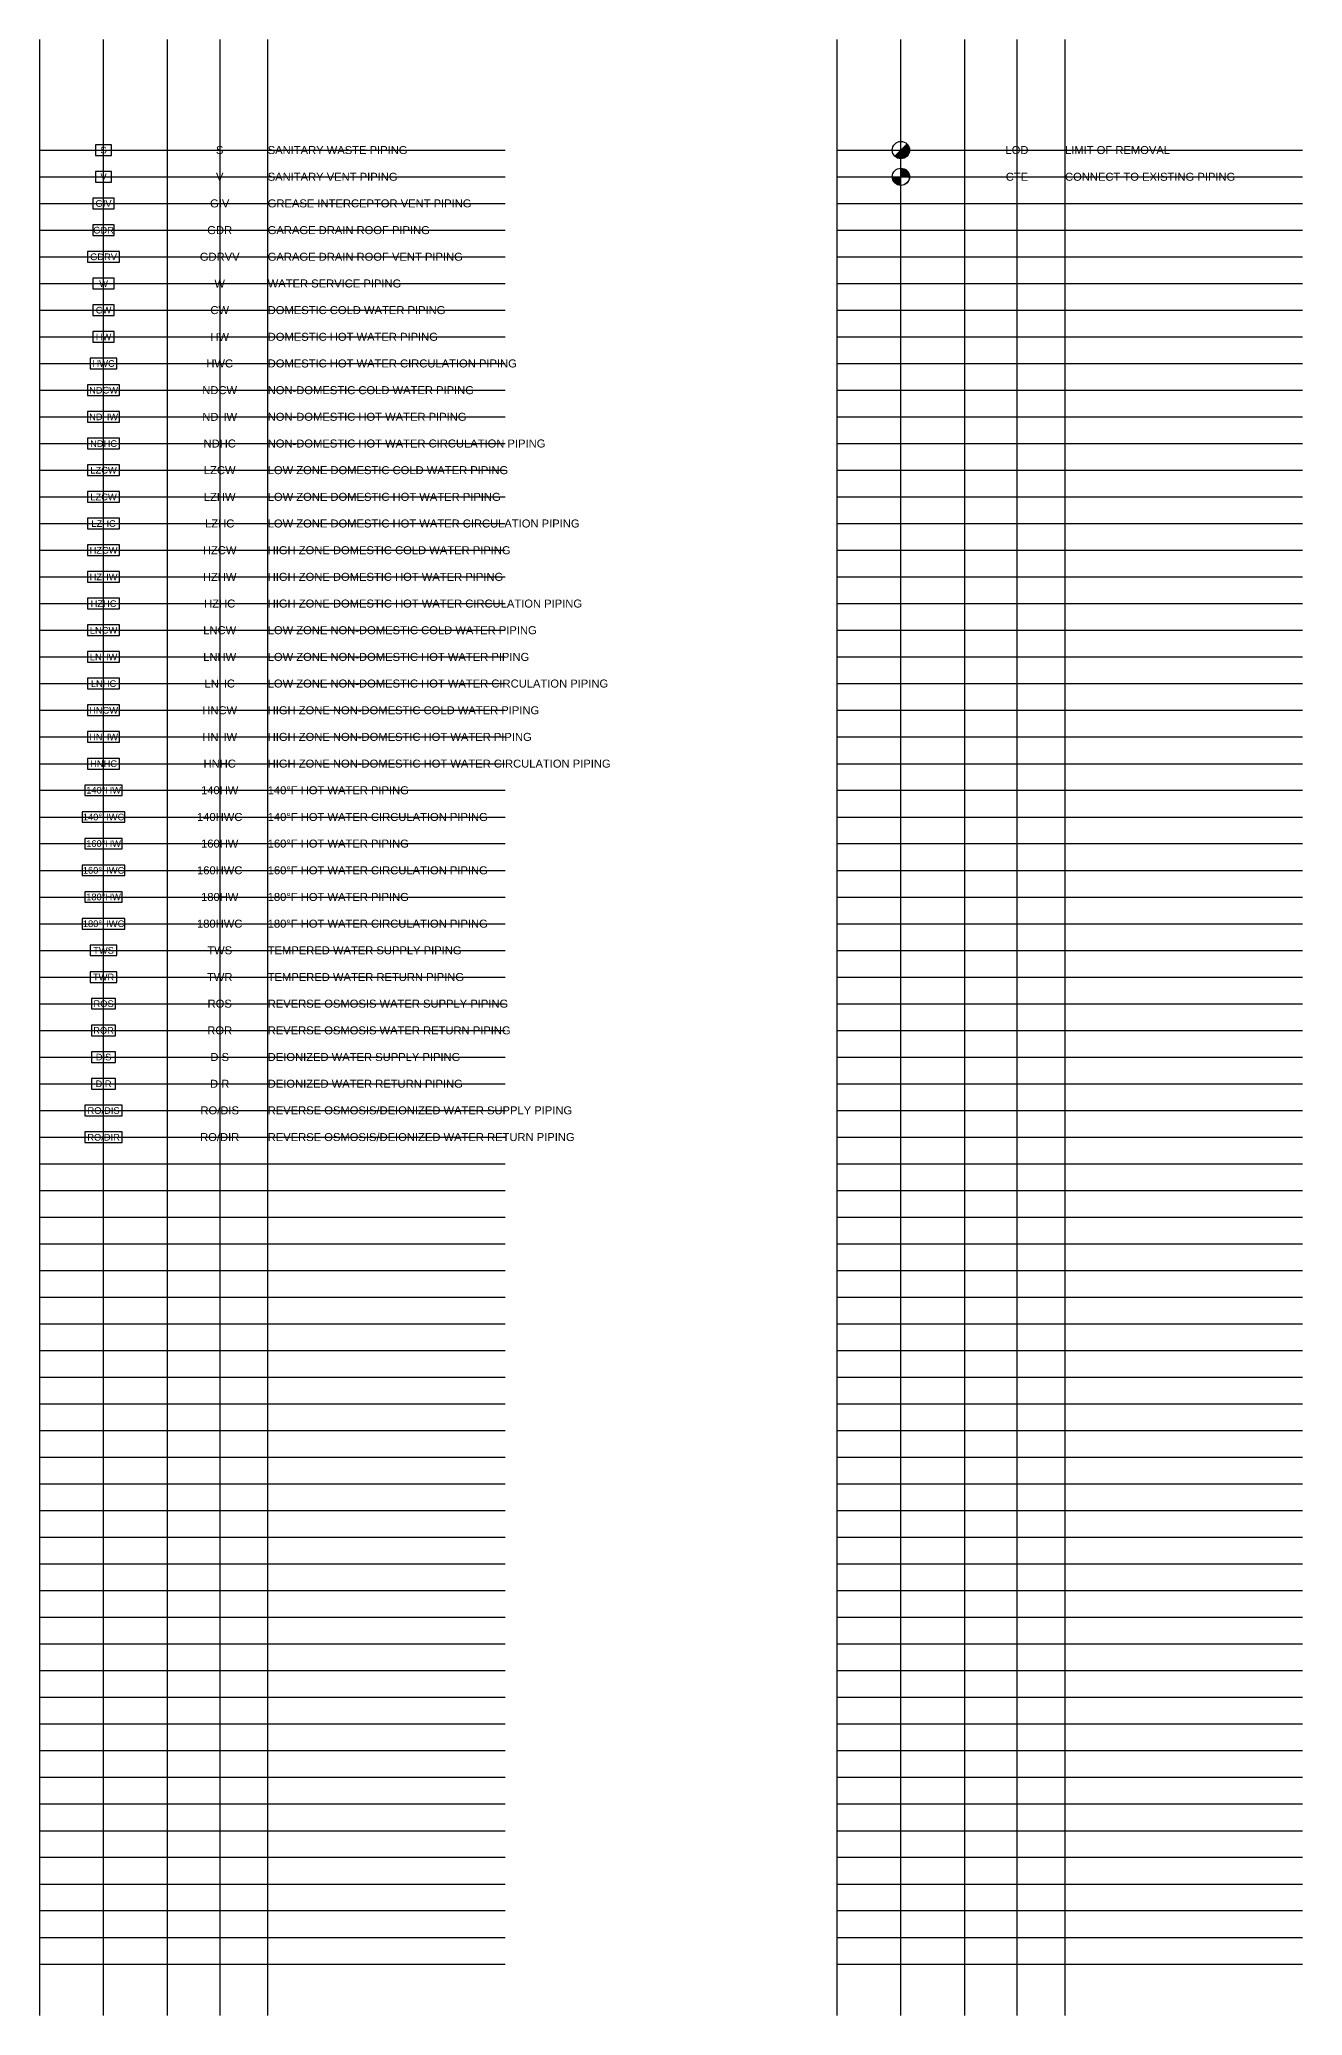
# Model space of a CAD drawing. Extents: x 1982 to 2088, y 1462 to 1485.
# Drawn here: x 2073.18 to 2087.97, y 1461.75 to 1484.9 of the extents above; entities that cross this region are included whole.
import ezdxf
from ezdxf.enums import TextEntityAlignment as Align

# ---------------------------------------------------------------- set-up
doc = ezdxf.new("R2010")
doc.units = 0
doc.header["$LTSCALE"] = 0.375
doc.header["$MEASUREMENT"] = 0
doc.linetypes.add('VENT', pattern=[0.3, 0.2, -0.1])
for name, color, linetype in [('G-ANNO-TEXT', 70, 'Continuous'), ('G-ANNO-TEXT @ 1', 70, 'Continuous'), ('P-14HW-N', 3, 'Continuous'), ('P-14HW-N @ 1', 3, 'Continuous'), ('P-14HWC-N', 2, 'Continuous'), ('P-14HWC-N @ 1', 2, 'Continuous'), ('P-16HW-N', 3, 'Continuous'), ('P-16HW-N @ 1', 3, 'Continuous'), ('P-16HWC-N', 2, 'Continuous'), ('P-16HWC-N @ 1', 2, 'Continuous'), ('P-18HW-N', 3, 'Continuous'), ('P-18HW-N @ 1', 3, 'Continuous'), ('P-18HWC-N', 2, 'Continuous'), ('P-18HWC-N @ 1', 2, 'Continuous'), ('P-CW-N', 4, 'Continuous'), ('P-CW-N @ 1', 4, 'Continuous'), ('P-DIR-N', 2, 'Continuous'), ('P-DIR-N @ 1', 2, 'Continuous'), ('P-DIS-N', 3, 'Continuous'), ('P-DIS-N @ 1', 3, 'Continuous'), ('P-GIV-N', 4, 'VENT'), ('P-GIV-N @ 1', 4, 'VENT'), ('P-GRDV-N', 4, 'VENT'), ('P-GRDV-N @ 1', 4, 'VENT'), ('P-HNCW-N', 4, 'Continuous'), ('P-HNCW-N @ 1', 4, 'Continuous'), ('P-HNHC-N', 2, 'Continuous'), ('P-HNHC-N @ 1', 2, 'Continuous'), ('P-HNHW-N', 1, 'Continuous'), ('P-HNHW-N @ 1', 1, 'Continuous'), ('P-HW-N', 1, 'Continuous'), ('P-HW-N @ 1', 1, 'Continuous'), ('P-HWC-N', 2, 'Continuous'), ('P-HWC-N @ 1', 2, 'Continuous'), ('P-HZCW-N', 4, 'Continuous'), ('P-HZCW-N @ 1', 4, 'Continuous'), ('P-HZHC-N', 2, 'Continuous'), ('P-HZHC-N @ 1', 2, 'Continuous'), ('P-HZHW-N', 1, 'Continuous'), ('P-HZHW-N @ 1', 1, 'Continuous'), ('P-LNCW-N', 4, 'Continuous'), ('P-LNCW-N @ 1', 4, 'Continuous'), ('P-LNHC-N', 2, 'Continuous'), ('P-LNHC-N @ 1', 2, 'Continuous'), ('P-LNHW-N', 1, 'Continuous'), ('P-LNHW-N @ 1', 1, 'Continuous'), ('P-LZCW-N', 4, 'Continuous'), ('P-LZCW-N @ 1', 4, 'Continuous'), ('P-LZHC-N', 2, 'Continuous'), ('P-LZHC-N @ 1', 2, 'Continuous'), ('P-LZHW-N', 1, 'Continuous'), ('P-LZHW-N @ 1', 1, 'Continuous'), ('P-NDCW-N', 4, 'Continuous'), ('P-NDCW-N @ 1', 4, 'Continuous'), ('P-NDHC-N', 2, 'Continuous'), ('P-NDHC-N @ 1', 2, 'Continuous'), ('P-NDHW-N', 1, 'Continuous'), ('P-NDHW-N @ 1', 1, 'Continuous'), ('P-PIPE-N', 6, 'Continuous'), ('P-PIPE-N @ 1', 6, 'Continuous'), ('P-RODR-N', 2, 'Continuous'), ('P-RODR-N @ 1', 2, 'Continuous'), ('P-RODS-N', 3, 'Continuous'), ('P-RODS-N @ 1', 3, 'Continuous'), ('P-ROR-N', 2, 'Continuous'), ('P-ROR-N @ 1', 2, 'Continuous'), ('P-ROS-N', 3, 'Continuous'), ('P-ROS-N @ 1', 3, 'Continuous'), ('P-SAN-N', 6, 'Continuous'), ('P-SAN-N @ 1', 6, 'Continuous'), ('P-SANV-N', 5, 'VENT'), ('P-SANV-N @ 1', 5, 'VENT'), ('P-TWR-N', 2, 'Continuous'), ('P-TWR-N @ 1', 2, 'Continuous'), ('P-TWS-N', 3, 'Continuous'), ('P-TWS-N @ 1', 3, 'Continuous')]:
    doc.layers.add(name, color=color, linetype=linetype)
doc.layers.add('GRID', color=7, linetype='Continuous', plot=False)
doc.layers.add('P-GDR-N', color=30, linetype='Continuous', lineweight=30)
doc.layers.add('P-GDR-N @ 1', color=30, linetype='Continuous', lineweight=30)
doc.styles.add('Arial', font='arial.ttf')

# ---------------------------------------------------------------- blocks, each defined once
blk = doc.blocks.new('*U180')
at = {"layer": 'DEFPOINTS'}
blk.add_lwpolyline([(-0.125, -0.0625), (0.125, -0.0625), (0.125, 0.0625), (-0.125, 0.0625)], close=True, dxfattribs=at)
at = {"style": 'Arial'}
blk.add_text('W', height=0.0781, dxfattribs=at).set_placement((0, 0), align=Align.MIDDLE)
blk = doc.blocks.new('*U181')
at = {"layer": 'DEFPOINTS'}
blk.add_lwpolyline([(-0.125, -0.0625), (0.125, -0.0625), (0.125, 0.0625), (-0.125, 0.0625)], close=True, dxfattribs=at)
at = {"style": 'Arial'}
blk.add_text('CW', height=0.07812, dxfattribs=at).set_placement((0, 0), align=Align.MIDDLE)
blk = doc.blocks.new('*U186')
at = {"layer": 'DEFPOINTS'}
blk.add_lwpolyline([(-0.125, -0.0625), (0.125, -0.0625), (0.125, 0.0625), (-0.125, 0.0625)], close=True, dxfattribs=at)
at = {"style": 'Arial'}
blk.add_text('HW', height=0.07812, dxfattribs=at).set_placement((0, 0), align=Align.MIDDLE)
blk = doc.blocks.new('*U185')
at = {"layer": 'DEFPOINTS'}
blk.add_lwpolyline([(-0.15625, -0.0625), (0.15625, -0.0625), (0.15625, 0.0625), (-0.15625, 0.0625)], close=True, dxfattribs=at)
at = {"style": 'Arial'}
blk.add_text('HWC', height=0.078125, dxfattribs=at).set_placement((0, 0), align=Align.MIDDLE)
blk = doc.blocks.new('*U184')
at = {"layer": 'DEFPOINTS'}
blk.add_lwpolyline([(-0.1875, -0.0625), (0.1875, -0.0625), (0.1875, 0.0625), (-0.1875, 0.0625)], close=True, dxfattribs=at)
at = {"style": 'Arial'}
blk.add_text('NDCW', height=0.07812, dxfattribs=at).set_placement((0, 0), align=Align.MIDDLE)
blk = doc.blocks.new('*U183')
at = {"layer": 'DEFPOINTS'}
blk.add_lwpolyline([(-0.1875, -0.0625), (0.1875, -0.0625), (0.1875, 0.0625), (-0.1875, 0.0625)], close=True, dxfattribs=at)
at = {"style": 'Arial'}
blk.add_text('NDHW', height=0.07812, dxfattribs=at).set_placement((0, 0), align=Align.MIDDLE)
blk = doc.blocks.new('*U182')
at = {"layer": 'DEFPOINTS'}
blk.add_lwpolyline([(-0.1875, -0.0625), (0.1875, -0.0625), (0.1875, 0.0625), (-0.1875, 0.0625)], close=True, dxfattribs=at)
at = {"style": 'Arial'}
blk.add_text('NDHC', height=0.07812, dxfattribs=at).set_placement((0, 0), align=Align.MIDDLE)
blk = doc.blocks.new('*U188')
at = {"layer": 'DEFPOINTS'}
blk.add_lwpolyline([(-0.1875, -0.0625), (0.1875, -0.0625), (0.1875, 0.0625), (-0.1875, 0.0625)], close=True, dxfattribs=at)
at = {"style": 'Arial'}
blk.add_text('LZCW', height=0.07812, dxfattribs=at).set_placement((0, 0), align=Align.MIDDLE)
blk = doc.blocks.new('*U198')
at = {"layer": 'DEFPOINTS'}
blk.add_lwpolyline([(-0.1875, -0.0625), (0.1875, -0.0625), (0.1875, 0.0625), (-0.1875, 0.0625)], close=True, dxfattribs=at)
at = {"style": 'Arial'}
blk.add_text('LZHC', height=0.07812, dxfattribs=at).set_placement((0, 0), align=Align.MIDDLE)
blk = doc.blocks.new('*U197')
at = {"layer": 'DEFPOINTS'}
blk.add_lwpolyline([(-0.1875, -0.0625), (0.1875, -0.0625), (0.1875, 0.0625), (-0.1875, 0.0625)], close=True, dxfattribs=at)
at = {"style": 'Arial'}
blk.add_text('HZCW', height=0.07812, dxfattribs=at).set_placement((0, 0), align=Align.MIDDLE)
blk = doc.blocks.new('*U196')
at = {"layer": 'DEFPOINTS'}
blk.add_lwpolyline([(-0.1875, -0.0625), (0.1875, -0.0625), (0.1875, 0.0625), (-0.1875, 0.0625)], close=True, dxfattribs=at)
at = {"style": 'Arial'}
blk.add_text('HZHW', height=0.07812, dxfattribs=at).set_placement((0, 0), align=Align.MIDDLE)
blk = doc.blocks.new('*U195')
at = {"layer": 'DEFPOINTS'}
blk.add_lwpolyline([(-0.1875, -0.0625), (0.1875, -0.0625), (0.1875, 0.0625), (-0.1875, 0.0625)], close=True, dxfattribs=at)
at = {"style": 'Arial'}
blk.add_text('HZHC', height=0.07812, dxfattribs=at).set_placement((0, 0), align=Align.MIDDLE)
blk = doc.blocks.new('*U194')
at = {"layer": 'DEFPOINTS'}
blk.add_lwpolyline([(-0.1875, -0.0625), (0.1875, -0.0625), (0.1875, 0.0625), (-0.1875, 0.0625)], close=True, dxfattribs=at)
at = {"style": 'Arial'}
blk.add_text('LNCW', height=0.07812, dxfattribs=at).set_placement((0, 0), align=Align.MIDDLE)
blk = doc.blocks.new('*U193')
at = {"layer": 'DEFPOINTS'}
blk.add_lwpolyline([(-0.1875, -0.0625), (0.1875, -0.0625), (0.1875, 0.0625), (-0.1875, 0.0625)], close=True, dxfattribs=at)
at = {"style": 'Arial'}
blk.add_text('LNHW', height=0.07812, dxfattribs=at).set_placement((0, 0), align=Align.MIDDLE)
blk = doc.blocks.new('*U192')
at = {"layer": 'DEFPOINTS'}
blk.add_lwpolyline([(-0.1875, -0.0625), (0.1875, -0.0625), (0.1875, 0.0625), (-0.1875, 0.0625)], close=True, dxfattribs=at)
at = {"style": 'Arial'}
blk.add_text('LNHC', height=0.07812, dxfattribs=at).set_placement((0, 0), align=Align.MIDDLE)
blk = doc.blocks.new('*U191')
at = {"layer": 'DEFPOINTS'}
blk.add_lwpolyline([(-0.1875, -0.0625), (0.1875, -0.0625), (0.1875, 0.0625), (-0.1875, 0.0625)], close=True, dxfattribs=at)
at = {"style": 'Arial'}
blk.add_text('HNCW', height=0.07812, dxfattribs=at).set_placement((0, 0), align=Align.MIDDLE)
blk = doc.blocks.new('*U190')
at = {"layer": 'DEFPOINTS'}
blk.add_lwpolyline([(-0.1875, -0.0625), (0.1875, -0.0625), (0.1875, 0.0625), (-0.1875, 0.0625)], close=True, dxfattribs=at)
at = {"style": 'Arial'}
blk.add_text('HNHW', height=0.07812, dxfattribs=at).set_placement((0, 0), align=Align.MIDDLE)
blk = doc.blocks.new('*U189')
at = {"layer": 'DEFPOINTS'}
blk.add_lwpolyline([(-0.1875, -0.0625), (0.1875, -0.0625), (0.1875, 0.0625), (-0.1875, 0.0625)], close=True, dxfattribs=at)
at = {"style": 'Arial'}
blk.add_text('HNHC', height=0.07812, dxfattribs=at).set_placement((0, 0), align=Align.MIDDLE)
blk = doc.blocks.new('*U200')
at = {"layer": 'DEFPOINTS'}
blk.add_lwpolyline([(-0.219, -0.062), (0.219, -0.062), (0.219, 0.062), (-0.219, 0.062)], close=True, dxfattribs=at)
at = {"insert": (0, 0.04), "char_height": 0.0781, "width": 0.22378, "attachment_point": 2, "style": 'Arial'}
blk.add_mtext('140%%DHW', dxfattribs=at)
blk = doc.blocks.new('*U201')
at = {"layer": 'DEFPOINTS'}
blk.add_lwpolyline([(-0.25, -0.062), (0.25, -0.062), (0.25, 0.062), (-0.25, 0.062)], close=True, dxfattribs=at)
at = {"insert": (0, 0.039), "char_height": 0.0781, "width": 0.34071, "attachment_point": 2, "style": 'Arial'}
blk.add_mtext('140%%DHWC', dxfattribs=at)
blk = doc.blocks.new('*U202')
at = {"layer": 'DEFPOINTS'}
blk.add_lwpolyline([(-0.219, -0.062), (0.219, -0.062), (0.219, 0.062), (-0.219, 0.062)], close=True, dxfattribs=at)
at = {"insert": (0, 0.04), "char_height": 0.0781, "width": 0.24245, "attachment_point": 2, "style": 'Arial'}
blk.add_mtext('160%%DHW', dxfattribs=at)
blk = doc.blocks.new('*U203')
at = {"layer": 'DEFPOINTS'}
blk.add_lwpolyline([(-0.25, -0.062), (0.25, -0.062), (0.25, 0.062), (-0.25, 0.062)], close=True, dxfattribs=at)
at = {"insert": (0, 0.039), "char_height": 0.0781, "width": 0.29089, "attachment_point": 2, "style": 'Arial'}
blk.add_mtext('160%%DHWC', dxfattribs=at)
blk = doc.blocks.new('*U204')
at = {"layer": 'DEFPOINTS'}
blk.add_lwpolyline([(-0.219, -0.062), (0.219, -0.062), (0.219, 0.062), (-0.219, 0.062)], close=True, dxfattribs=at)
at = {"insert": (0, 0.04), "char_height": 0.0781, "width": 0.24245, "attachment_point": 2, "style": 'Arial'}
blk.add_mtext('180%%DHW', dxfattribs=at)
blk = doc.blocks.new('*U205')
at = {"layer": 'DEFPOINTS'}
blk.add_lwpolyline([(-0.25, -0.062), (0.25, -0.062), (0.25, 0.062), (-0.25, 0.062)], close=True, dxfattribs=at)
at = {"insert": (0, 0.039), "char_height": 0.0781, "width": 0.29089, "attachment_point": 2, "style": 'Arial'}
blk.add_mtext('180%%DHWC', dxfattribs=at)
blk = doc.blocks.new('*U206')
at = {"layer": 'DEFPOINTS'}
blk.add_lwpolyline([(-0.156, -0.062), (0.156, -0.062), (0.156, 0.062), (-0.156, 0.062)], close=True, dxfattribs=at)
at = {"insert": (0, 0.039), "char_height": 0.0781, "width": 0.14912, "attachment_point": 2, "style": 'Arial'}
blk.add_mtext('TWS', dxfattribs=at)
blk = doc.blocks.new('*U207')
at = {"layer": 'DEFPOINTS'}
blk.add_lwpolyline([(-0.156, -0.062), (0.156, -0.062), (0.156, 0.062), (-0.156, 0.062)], close=True, dxfattribs=at)
at = {"insert": (0, 0.039), "char_height": 0.0781, "width": 0.1528, "attachment_point": 2, "style": 'Arial'}
blk.add_mtext('TWR', dxfattribs=at)
blk = doc.blocks.new('*U209')
at = {"layer": 'DEFPOINTS'}
blk.add_lwpolyline([(-0.141, -0.062), (0.141, -0.062), (0.141, 0.062), (-0.141, 0.062)], close=True, dxfattribs=at)
at = {"style": 'Arial'}
blk.add_text('ROS', height=0.0781, dxfattribs=at).set_placement((0, 0), align=Align.MIDDLE)
blk = doc.blocks.new('*U214')
at = {"layer": 'DEFPOINTS'}
blk.add_lwpolyline([(-0.141, -0.062), (0.141, -0.062), (0.141, 0.062), (-0.141, 0.062)], close=True, dxfattribs=at)
at = {"style": 'Arial'}
blk.add_text('ROR', height=0.0781, dxfattribs=at).set_placement((0, 0), align=Align.MIDDLE)
blk = doc.blocks.new('*U213')
at = {"layer": 'DEFPOINTS'}
blk.add_lwpolyline([(-0.141, -0.062), (0.141, -0.062), (0.141, 0.062), (-0.141, 0.062)], close=True, dxfattribs=at)
at = {"style": 'Arial'}
blk.add_text('DIS', height=0.0781, dxfattribs=at).set_placement((0, 0), align=Align.MIDDLE)
blk = doc.blocks.new('*U212')
at = {"layer": 'DEFPOINTS'}
blk.add_lwpolyline([(-0.141, -0.062), (0.141, -0.062), (0.141, 0.062), (-0.141, 0.062)], close=True, dxfattribs=at)
at = {"style": 'Arial'}
blk.add_text('DIR', height=0.0781, dxfattribs=at).set_placement((0, 0), align=Align.MIDDLE)
blk = doc.blocks.new('*U211')
at = {"layer": 'DEFPOINTS'}
blk.add_lwpolyline([(-0.21875, -0.0625), (0.21875, -0.0625), (0.21875, 0.0625), (-0.21875, 0.0625)], close=True, dxfattribs=at)
at = {"style": 'Arial'}
blk.add_text('RO/DIS', height=0.078125, dxfattribs=at).set_placement((0, 0), align=Align.MIDDLE)
blk = doc.blocks.new('*U210')
at = {"layer": 'DEFPOINTS'}
blk.add_lwpolyline([(-0.21875, -0.0625), (0.21875, -0.0625), (0.21875, 0.0625), (-0.21875, 0.0625)], close=True, dxfattribs=at)
at = {"style": 'Arial'}
blk.add_text('RO/DIR', height=0.078125, dxfattribs=at).set_placement((0, 0), align=Align.MIDDLE)
blk = doc.blocks.new('*U215')
at = {"layer": 'DEFPOINTS'}
blk.add_lwpolyline([(-0.09375, -0.0625), (0.09375, -0.0625), (0.09375, 0.0625), (-0.09375, 0.0625)], close=True, dxfattribs=at)
at = {"style": 'Arial'}
blk.add_text('S', height=0.07812, dxfattribs=at).set_placement((0, 0), align=Align.MIDDLE)
blk = doc.blocks.new('*U216')
at = {"layer": 'DEFPOINTS'}
blk.add_lwpolyline([(-0.09375, -0.0625), (0.09375, -0.0625), (0.09375, 0.0625), (-0.09375, 0.0625)], close=True, dxfattribs=at)
at = {"style": 'Arial'}
blk.add_text('V', height=0.07812, dxfattribs=at).set_placement((0, 0), align=Align.MIDDLE)
blk = doc.blocks.new('*U219')
at = {"layer": 'DEFPOINTS'}
blk.add_lwpolyline([(-0.125, -0.0625), (0.125, -0.0625), (0.125, 0.0625), (-0.125, 0.0625)], close=True, dxfattribs=at)
at = {"style": 'Arial'}
blk.add_text('GIV', height=0.07812, dxfattribs=at).set_placement((0, 0), align=Align.MIDDLE)
blk = doc.blocks.new('*U218')
at = {"layer": 'DEFPOINTS'}
blk.add_lwpolyline([(-0.125, -0.0625), (0.125, -0.0625), (0.125, 0.0625), (-0.125, 0.0625)], close=True, dxfattribs=at)
at = {"style": 'Arial'}
blk.add_text('GDR', height=0.07812, dxfattribs=at).set_placement((0, 0), align=Align.MIDDLE)
blk = doc.blocks.new('*U217')
at = {"layer": 'DEFPOINTS'}
blk.add_lwpolyline([(-0.1875, -0.0625), (0.1875, -0.0625), (0.1875, 0.0625), (-0.1875, 0.0625)], close=True, dxfattribs=at)
at = {"style": 'Arial'}
blk.add_text('GDRV', height=0.07812, dxfattribs=at).set_placement((0, 0), align=Align.MIDDLE)
blk = doc.blocks.new('*U221')
blk.add_hatch(color=256).paths.add_polyline_path([(0.101, 0, 0.198912), (0.072, 0.072), (-0.072, -0.072, 0.668179)])
blk.add_line((-0.072, -0.072), (0.072, 0.072))
blk.add_circle((0, 0), 0.101)
blk = doc.blocks.new('CUT-CONNECT')
h = blk.add_hatch(color=256)
h.paths.add_polyline_path([(-0.102, 0, 0.414214), (-0.001, -0.101), (-0.001, 0)])
h.paths.add_polyline_path([(-0.001, 0), (0.101, 0, 0.414214), (-0.001, 0.102)])
for p, q in [((-0.102, 0), (0.101, 0)), ((-0.072, -0.072), (0.072, 0.072)), ((-0.001, -0.101), (-0.001, 0.102))]:
    blk.add_line(p, q)
for centre in [(-0.001, 0), (0, 0)]:
    blk.add_circle(centre, 0.101)

msp = doc.modelspace()

# ---------------------------------------------------------------- linework, layer by layer
at = {"layer": 'GRID'}
for points in [[(2073.182, 1484.896), (2073.182, 1461.748)], [(2073.932, 1461.748), (2073.932, 1484.896)], [(2074.682, 1461.748), (2074.682, 1484.896)], [(2075.292, 1484.896), (2075.292, 1461.748)], [(2075.854, 1461.748), (2075.854, 1484.896)], [(2082.519, 1484.896), (2082.519, 1461.748)], [(2083.269, 1461.748), (2083.269, 1484.896)], [(2084.019, 1461.748), (2084.019, 1484.896)], [(2084.628, 1484.896), (2084.628, 1461.748)], [(2085.191, 1461.748), (2085.191, 1484.896)], [(2073.182, 1483.601), (2078.634, 1483.601)], [(2082.519, 1483.601), (2087.971, 1483.601)], [(2073.182, 1483.288), (2078.634, 1483.288)], [(2082.519, 1483.288), (2087.971, 1483.288)], [(2073.182, 1482.976), (2078.634, 1482.976)], [(2082.519, 1482.976), (2087.971, 1482.976)], [(2073.182, 1482.663), (2078.634, 1482.663)], [(2082.519, 1482.663), (2087.971, 1482.663)], [(2073.182, 1482.351), (2078.634, 1482.351)], [(2082.519, 1482.351), (2087.971, 1482.351)], [(2073.182, 1482.038), (2078.634, 1482.038)], [(2082.519, 1482.038), (2087.971, 1482.038)], [(2073.182, 1481.726), (2078.634, 1481.726)], [(2082.519, 1481.726), (2087.971, 1481.726)], [(2073.182, 1481.413), (2078.634, 1481.413)], [(2082.519, 1481.413), (2087.971, 1481.413)], [(2073.182, 1481.101), (2078.634, 1481.101)], [(2082.519, 1481.101), (2087.971, 1481.101)], [(2073.182, 1480.788), (2078.634, 1480.788)], [(2082.519, 1480.788), (2087.971, 1480.788)], [(2073.182, 1480.476), (2078.634, 1480.476)], [(2082.519, 1480.476), (2087.971, 1480.476)], [(2073.182, 1480.163), (2078.634, 1480.163)], [(2082.519, 1480.163), (2087.971, 1480.163)], [(2073.182, 1479.851), (2078.634, 1479.851)], [(2082.519, 1479.851), (2087.971, 1479.851)], [(2073.182, 1479.538), (2078.634, 1479.538)], [(2082.519, 1479.538), (2087.971, 1479.538)], [(2073.182, 1479.226), (2078.634, 1479.226)], [(2082.519, 1479.226), (2087.971, 1479.226)], [(2073.182, 1478.913), (2078.634, 1478.913)], [(2082.519, 1478.913), (2087.971, 1478.913)], [(2073.182, 1478.601), (2078.634, 1478.601)], [(2082.519, 1478.601), (2087.971, 1478.601)], [(2073.182, 1478.288), (2078.634, 1478.288)], [(2082.519, 1478.288), (2087.971, 1478.288)], [(2073.182, 1477.976), (2078.634, 1477.976)], [(2082.519, 1477.976), (2087.971, 1477.976)], [(2073.182, 1477.663), (2078.634, 1477.663)], [(2082.519, 1477.663), (2087.971, 1477.663)], [(2073.182, 1477.351), (2078.634, 1477.351)], [(2082.519, 1477.351), (2087.971, 1477.351)], [(2073.182, 1477.038), (2078.634, 1477.038)], [(2082.519, 1477.038), (2087.971, 1477.038)], [(2073.182, 1476.726), (2078.634, 1476.726)], [(2082.519, 1476.726), (2087.971, 1476.726)], [(2073.182, 1476.413), (2078.634, 1476.413)], [(2082.519, 1476.413), (2087.971, 1476.413)], [(2073.182, 1476.101), (2078.634, 1476.101)], [(2082.519, 1476.101), (2087.971, 1476.101)], [(2073.182, 1475.788), (2078.634, 1475.788)], [(2082.519, 1475.788), (2087.971, 1475.788)], [(2073.182, 1475.476), (2078.634, 1475.476)], [(2082.519, 1475.476), (2087.971, 1475.476)], [(2073.182, 1475.163), (2078.634, 1475.163)], [(2082.519, 1475.163), (2087.971, 1475.163)], [(2073.182, 1474.851), (2078.634, 1474.851)], [(2082.519, 1474.851), (2087.971, 1474.851)], [(2073.182, 1474.538), (2078.634, 1474.538)], [(2082.519, 1474.538), (2087.971, 1474.538)], [(2073.182, 1474.226), (2078.634, 1474.226)], [(2082.519, 1474.226), (2087.971, 1474.226)], [(2073.182, 1473.913), (2078.634, 1473.913)], [(2082.519, 1473.913), (2087.971, 1473.913)], [(2073.182, 1473.601), (2078.634, 1473.601)], [(2082.519, 1473.601), (2087.971, 1473.601)], [(2073.182, 1473.288), (2078.634, 1473.288)], [(2082.519, 1473.288), (2087.971, 1473.288)], [(2073.182, 1472.976), (2078.634, 1472.976)], [(2082.519, 1472.976), (2087.971, 1472.976)], [(2073.182, 1472.663), (2078.634, 1472.663)], [(2082.519, 1472.663), (2087.971, 1472.663)], [(2073.182, 1472.351), (2078.634, 1472.351)], [(2082.519, 1472.351), (2087.971, 1472.351)], [(2073.182, 1472.038), (2078.634, 1472.038)], [(2082.519, 1472.038), (2087.971, 1472.038)], [(2073.182, 1471.726), (2078.634, 1471.726)], [(2082.519, 1471.726), (2087.971, 1471.726)], [(2073.182, 1471.413), (2078.634, 1471.413)], [(2082.519, 1471.413), (2087.971, 1471.413)], [(2073.182, 1471.101), (2078.634, 1471.101)], [(2082.519, 1471.101), (2087.971, 1471.101)], [(2073.182, 1470.788), (2078.634, 1470.788)], [(2082.519, 1470.788), (2087.971, 1470.788)], [(2073.182, 1470.476), (2078.634, 1470.476)], [(2082.519, 1470.476), (2087.971, 1470.476)], [(2073.182, 1470.163), (2078.634, 1470.163)], [(2082.519, 1470.163), (2087.971, 1470.163)], [(2073.182, 1469.851), (2078.634, 1469.851)], [(2082.519, 1469.851), (2087.971, 1469.851)], [(2073.182, 1469.538), (2078.634, 1469.538)], [(2082.519, 1469.538), (2087.971, 1469.538)], [(2073.182, 1469.226), (2078.634, 1469.226)], [(2082.519, 1469.226), (2087.971, 1469.226)], [(2073.182, 1468.913), (2078.634, 1468.913)], [(2082.519, 1468.913), (2087.971, 1468.913)], [(2073.182, 1468.601), (2078.634, 1468.601)], [(2082.519, 1468.601), (2087.971, 1468.601)], [(2073.182, 1468.288), (2078.634, 1468.288)], [(2082.519, 1468.288), (2087.971, 1468.288)], [(2073.182, 1467.976), (2078.634, 1467.976)], [(2082.519, 1467.976), (2087.971, 1467.976)], [(2073.182, 1467.663), (2078.634, 1467.663)], [(2082.519, 1467.663), (2087.971, 1467.663)], [(2073.182, 1467.351), (2078.634, 1467.351)], [(2082.519, 1467.351), (2087.971, 1467.351)], [(2073.182, 1467.038), (2078.634, 1467.038)], [(2082.519, 1467.038), (2087.971, 1467.038)], [(2073.182, 1466.726), (2078.634, 1466.726)], [(2082.519, 1466.726), (2087.971, 1466.726)], [(2073.182, 1466.413), (2078.634, 1466.413)], [(2082.519, 1466.413), (2087.971, 1466.413)], [(2073.182, 1466.101), (2078.634, 1466.101)], [(2082.519, 1466.101), (2087.971, 1466.101)], [(2073.182, 1465.788), (2078.634, 1465.788)], [(2082.519, 1465.788), (2087.971, 1465.788)], [(2073.182, 1465.476), (2078.634, 1465.476)], [(2082.519, 1465.476), (2087.971, 1465.476)], [(2073.182, 1465.163), (2078.634, 1465.163)], [(2082.519, 1465.163), (2087.971, 1465.163)], [(2073.182, 1464.851), (2078.634, 1464.851)], [(2082.519, 1464.851), (2087.971, 1464.851)], [(2073.182, 1464.538), (2078.634, 1464.538)], [(2082.519, 1464.538), (2087.971, 1464.538)], [(2073.182, 1464.226), (2078.634, 1464.226)], [(2082.519, 1464.226), (2087.971, 1464.226)], [(2073.182, 1463.913), (2078.634, 1463.913)], [(2082.519, 1463.913), (2087.971, 1463.913)], [(2073.182, 1463.601), (2078.634, 1463.601)], [(2082.519, 1463.601), (2087.971, 1463.601)], [(2073.182, 1463.288), (2078.634, 1463.288)], [(2082.519, 1463.288), (2087.971, 1463.288)], [(2073.182, 1462.976), (2078.634, 1462.976)], [(2082.519, 1462.976), (2087.971, 1462.976)], [(2073.182, 1462.663), (2078.634, 1462.663)], [(2082.519, 1462.663), (2087.971, 1462.663)], [(2073.182, 1462.351), (2078.634, 1462.351)], [(2082.519, 1462.351), (2087.971, 1462.351)]]:
    msp.add_lwpolyline(points, dxfattribs=at)
at = {"layer": 'P-14HW-N'}
for p, q in [((2073.182, 1476.101), (2073.713, 1476.101)), ((2074.151, 1476.101), (2074.682, 1476.101))]:
    msp.add_line(p, q, dxfattribs=at)
at = {"layer": 'P-14HWC-N'}
for p, q in [((2073.182, 1475.788), (2073.679, 1475.788)), ((2074.182, 1475.788), (2074.682, 1475.788))]:
    msp.add_line(p, q, dxfattribs=at)
at = {"layer": 'P-16HW-N'}
for p, q in [((2073.182, 1475.476), (2073.713, 1475.476)), ((2074.151, 1475.476), (2074.682, 1475.476))]:
    msp.add_line(p, q, dxfattribs=at)
at = {"layer": 'P-16HWC-N'}
for p, q in [((2073.182, 1475.163), (2073.679, 1475.163)), ((2074.182, 1475.163), (2074.682, 1475.163))]:
    msp.add_line(p, q, dxfattribs=at)
at = {"layer": 'P-18HW-N'}
for p, q in [((2073.182, 1474.851), (2073.713, 1474.851)), ((2074.151, 1474.851), (2074.682, 1474.851))]:
    msp.add_line(p, q, dxfattribs=at)
at = {"layer": 'P-18HWC-N'}
for p, q in [((2073.182, 1474.538), (2073.679, 1474.538)), ((2074.182, 1474.538), (2074.682, 1474.538))]:
    msp.add_line(p, q, dxfattribs=at)
at = {"layer": 'P-CW-N'}
for p, q in [((2073.182, 1481.726), (2073.807, 1481.726)), ((2074.057, 1481.726), (2074.682, 1481.726))]:
    msp.add_line(p, q, dxfattribs=at)
at = {"layer": 'P-DIR-N'}
for p, q in [((2073.182, 1472.663), (2073.791, 1472.663)), ((2074.073, 1472.663), (2074.682, 1472.663))]:
    msp.add_line(p, q, dxfattribs=at)
at = {"layer": 'P-DIS-N'}
for p, q in [((2073.182, 1472.976), (2073.791, 1472.976)), ((2074.073, 1472.976), (2074.682, 1472.976))]:
    msp.add_line(p, q, dxfattribs=at)
at = {"layer": 'P-GDR-N'}
for p, q in [((2073.182, 1482.663), (2073.807, 1482.663)), ((2074.057, 1482.663), (2074.682, 1482.663))]:
    msp.add_line(p, q, dxfattribs=at)
at = {"layer": 'P-GIV-N'}
for p, q in [((2073.182, 1482.976), (2073.807, 1482.976)), ((2074.057, 1482.976), (2074.682, 1482.976))]:
    msp.add_line(p, q, dxfattribs=at)
at = {"layer": 'P-GRDV-N'}
for p, q in [((2073.182, 1482.351), (2073.745, 1482.351)), ((2074.12, 1482.351), (2074.682, 1482.351))]:
    msp.add_line(p, q, dxfattribs=at)
at = {"layer": 'P-HNCW-N'}
for p, q in [((2073.182, 1477.038), (2073.745, 1477.038)), ((2074.12, 1477.038), (2074.682, 1477.038))]:
    msp.add_line(p, q, dxfattribs=at)
at = {"layer": 'P-HNHC-N'}
for p, q in [((2073.182, 1476.413), (2073.745, 1476.413)), ((2074.12, 1476.413), (2074.682, 1476.413))]:
    msp.add_line(p, q, dxfattribs=at)
at = {"layer": 'P-HNHW-N'}
for p, q in [((2073.182, 1476.726), (2073.745, 1476.726)), ((2074.12, 1476.726), (2074.682, 1476.726))]:
    msp.add_line(p, q, dxfattribs=at)
at = {"layer": 'P-HW-N'}
for p, q in [((2073.182, 1481.413), (2073.807, 1481.413)), ((2074.057, 1481.413), (2074.682, 1481.413))]:
    msp.add_line(p, q, dxfattribs=at)
at = {"layer": 'P-HWC-N'}
for p, q in [((2073.182, 1481.101), (2073.776, 1481.101)), ((2074.088, 1481.101), (2074.682, 1481.101))]:
    msp.add_line(p, q, dxfattribs=at)
at = {"layer": 'P-HZCW-N'}
for p, q in [((2073.182, 1478.913), (2073.745, 1478.913)), ((2074.12, 1478.913), (2074.682, 1478.913))]:
    msp.add_line(p, q, dxfattribs=at)
at = {"layer": 'P-HZHC-N'}
for p, q in [((2073.182, 1478.288), (2073.745, 1478.288)), ((2074.12, 1478.288), (2074.682, 1478.288))]:
    msp.add_line(p, q, dxfattribs=at)
at = {"layer": 'P-HZHW-N'}
for p, q in [((2073.182, 1478.601), (2073.745, 1478.601)), ((2074.12, 1478.601), (2074.682, 1478.601))]:
    msp.add_line(p, q, dxfattribs=at)
at = {"layer": 'P-LNCW-N'}
for p, q in [((2073.182, 1477.976), (2073.745, 1477.976)), ((2074.12, 1477.976), (2074.682, 1477.976))]:
    msp.add_line(p, q, dxfattribs=at)
at = {"layer": 'P-LNHC-N'}
for p, q in [((2073.182, 1477.351), (2073.745, 1477.351)), ((2074.12, 1477.351), (2074.682, 1477.351))]:
    msp.add_line(p, q, dxfattribs=at)
at = {"layer": 'P-LNHW-N'}
for p, q in [((2073.182, 1477.663), (2073.745, 1477.663)), ((2074.12, 1477.663), (2074.682, 1477.663))]:
    msp.add_line(p, q, dxfattribs=at)
at = {"layer": 'P-LZCW-N'}
for p, q in [((2073.182, 1479.851), (2073.745, 1479.851)), ((2074.12, 1479.851), (2074.682, 1479.851))]:
    msp.add_line(p, q, dxfattribs=at)
at = {"layer": 'P-LZHC-N'}
for p, q in [((2073.182, 1479.226), (2073.745, 1479.226)), ((2074.12, 1479.226), (2074.682, 1479.226))]:
    msp.add_line(p, q, dxfattribs=at)
at = {"layer": 'P-LZHW-N'}
for p, q in [((2073.182, 1479.538), (2073.745, 1479.538)), ((2074.12, 1479.538), (2074.682, 1479.538))]:
    msp.add_line(p, q, dxfattribs=at)
at = {"layer": 'P-NDCW-N'}
for p, q in [((2073.182, 1480.788), (2073.745, 1480.788)), ((2074.121, 1480.788), (2074.682, 1480.788))]:
    msp.add_line(p, q, dxfattribs=at)
at = {"layer": 'P-NDHC-N'}
for p, q in [((2073.182, 1480.163), (2073.745, 1480.163)), ((2074.12, 1480.163), (2074.682, 1480.163))]:
    msp.add_line(p, q, dxfattribs=at)
at = {"layer": 'P-NDHW-N'}
for p, q in [((2073.182, 1480.476), (2073.745, 1480.476)), ((2074.12, 1480.476), (2074.682, 1480.476))]:
    msp.add_line(p, q, dxfattribs=at)
at = {"layer": 'P-PIPE-N'}
for p, q in [((2073.182, 1482.038), (2073.807, 1482.038)), ((2074.057, 1482.038), (2074.682, 1482.038))]:
    msp.add_line(p, q, dxfattribs=at)
at = {"layer": 'P-RODR-N'}
for p, q in [((2073.182, 1472.038), (2073.713, 1472.038)), ((2074.151, 1472.038), (2074.682, 1472.038))]:
    msp.add_line(p, q, dxfattribs=at)
at = {"layer": 'P-RODS-N'}
for p, q in [((2073.182, 1472.351), (2073.713, 1472.351)), ((2074.151, 1472.351), (2074.682, 1472.351))]:
    msp.add_line(p, q, dxfattribs=at)
at = {"layer": 'P-ROR-N'}
for p, q in [((2073.182, 1473.288), (2073.791, 1473.288)), ((2074.073, 1473.288), (2074.682, 1473.288))]:
    msp.add_line(p, q, dxfattribs=at)
at = {"layer": 'P-ROS-N'}
for p, q in [((2073.182, 1473.601), (2073.791, 1473.601)), ((2074.073, 1473.601), (2074.682, 1473.601))]:
    msp.add_line(p, q, dxfattribs=at)
at = {"layer": 'P-SAN-N'}
for p, q in [((2073.182, 1483.601), (2073.838, 1483.601)), ((2074.026, 1483.601), (2074.682, 1483.601))]:
    msp.add_line(p, q, dxfattribs=at)
at = {"layer": 'P-SANV-N'}
for p, q in [((2073.182, 1483.288), (2073.838, 1483.288)), ((2074.026, 1483.288), (2074.682, 1483.288))]:
    msp.add_line(p, q, dxfattribs=at)
at = {"layer": 'P-TWR-N'}
for p, q in [((2073.182, 1473.913), (2073.776, 1473.913)), ((2074.088, 1473.913), (2074.682, 1473.913))]:
    msp.add_line(p, q, dxfattribs=at)
at = {"layer": 'P-TWS-N'}
for p, q in [((2073.182, 1474.226), (2073.776, 1474.226)), ((2074.088, 1474.226), (2074.682, 1474.226))]:
    msp.add_line(p, q, dxfattribs=at)

# ---------------------------------------------------------------- block references
at = {"layer": 'G-ANNO-TEXT @ 1'}
for name, p in [('*U221', (2083.269, 1483.601)), ('CUT-CONNECT', (2083.269, 1483.288))]:
    msp.add_blockref(name, p, dxfattribs=at)
at = {"layer": 'P-14HW-N @ 1'}
msp.add_blockref('*U200', (2073.932, 1476.101), dxfattribs=at)
at = {"layer": 'P-14HWC-N @ 1'}
msp.add_blockref('*U201', (2073.932, 1475.788), dxfattribs=at)
at = {"layer": 'P-16HW-N @ 1'}
msp.add_blockref('*U202', (2073.932, 1475.476), dxfattribs=at)
at = {"layer": 'P-16HWC-N @ 1'}
msp.add_blockref('*U203', (2073.932, 1475.163), dxfattribs=at)
at = {"layer": 'P-18HW-N @ 1'}
msp.add_blockref('*U204', (2073.932, 1474.851), dxfattribs=at)
at = {"layer": 'P-18HWC-N @ 1'}
msp.add_blockref('*U205', (2073.932, 1474.538), dxfattribs=at)
at = {"layer": 'P-CW-N @ 1'}
msp.add_blockref('*U181', (2073.932, 1481.726), dxfattribs=at)
at = {"layer": 'P-DIR-N @ 1'}
msp.add_blockref('*U212', (2073.932, 1472.663), dxfattribs=at)
at = {"layer": 'P-DIS-N @ 1'}
msp.add_blockref('*U213', (2073.932, 1472.976), dxfattribs=at)
at = {"layer": 'P-GDR-N @ 1'}
msp.add_blockref('*U218', (2073.932, 1482.663), dxfattribs=at)
at = {"layer": 'P-GIV-N @ 1'}
msp.add_blockref('*U219', (2073.932, 1482.976), dxfattribs=at)
at = {"layer": 'P-GRDV-N @ 1'}
msp.add_blockref('*U217', (2073.932, 1482.351), dxfattribs=at)
at = {"layer": 'P-HNCW-N @ 1'}
msp.add_blockref('*U191', (2073.932, 1477.038), dxfattribs=at)
at = {"layer": 'P-HNHC-N @ 1'}
msp.add_blockref('*U189', (2073.932, 1476.413), dxfattribs=at)
at = {"layer": 'P-HNHW-N @ 1'}
msp.add_blockref('*U190', (2073.932, 1476.726), dxfattribs=at)
at = {"layer": 'P-HW-N @ 1'}
msp.add_blockref('*U186', (2073.932, 1481.413), dxfattribs=at)
at = {"layer": 'P-HWC-N @ 1'}
msp.add_blockref('*U185', (2073.932, 1481.101), dxfattribs=at)
at = {"layer": 'P-HZCW-N @ 1'}
msp.add_blockref('*U197', (2073.932, 1478.913), dxfattribs=at)
at = {"layer": 'P-HZHC-N @ 1'}
msp.add_blockref('*U195', (2073.932, 1478.288), dxfattribs=at)
at = {"layer": 'P-HZHW-N @ 1'}
msp.add_blockref('*U196', (2073.932, 1478.601), dxfattribs=at)
at = {"layer": 'P-LNCW-N @ 1'}
msp.add_blockref('*U194', (2073.932, 1477.976), dxfattribs=at)
at = {"layer": 'P-LNHC-N @ 1'}
msp.add_blockref('*U192', (2073.932, 1477.351), dxfattribs=at)
at = {"layer": 'P-LNHW-N @ 1'}
msp.add_blockref('*U193', (2073.932, 1477.663), dxfattribs=at)
at = {"layer": 'P-LZCW-N @ 1'}
msp.add_blockref('*U188', (2073.932, 1479.851), dxfattribs=at)
at = {"layer": 'P-LZHC-N @ 1'}
msp.add_blockref('*U198', (2073.932, 1479.226), dxfattribs=at)
at = {"layer": 'P-LZHW-N @ 1'}
msp.add_blockref('*U188', (2073.932, 1479.538), dxfattribs=at)
at = {"layer": 'P-NDCW-N @ 1'}
msp.add_blockref('*U184', (2073.932, 1480.788), dxfattribs=at)
at = {"layer": 'P-NDHC-N @ 1'}
msp.add_blockref('*U182', (2073.932, 1480.163), dxfattribs=at)
at = {"layer": 'P-NDHW-N @ 1'}
msp.add_blockref('*U183', (2073.932, 1480.476), dxfattribs=at)
at = {"layer": 'P-PIPE-N @ 1'}
msp.add_blockref('*U180', (2073.932, 1482.038), dxfattribs=at)
at = {"layer": 'P-RODR-N @ 1'}
msp.add_blockref('*U210', (2073.932, 1472.038), dxfattribs=at)
at = {"layer": 'P-RODS-N @ 1'}
msp.add_blockref('*U211', (2073.932, 1472.351), dxfattribs=at)
at = {"layer": 'P-ROR-N @ 1'}
msp.add_blockref('*U214', (2073.932, 1473.288), dxfattribs=at)
at = {"layer": 'P-ROS-N @ 1'}
msp.add_blockref('*U209', (2073.932, 1473.601), dxfattribs=at)
at = {"layer": 'P-SAN-N @ 1'}
msp.add_blockref('*U215', (2073.932, 1483.601), dxfattribs=at)
at = {"layer": 'P-SANV-N @ 1'}
msp.add_blockref('*U216', (2073.932, 1483.288), dxfattribs=at)
at = {"layer": 'P-TWR-N @ 1'}
msp.add_blockref('*U207', (2073.932, 1473.913), dxfattribs=at)
at = {"layer": 'P-TWS-N @ 1'}
msp.add_blockref('*U206', (2073.932, 1474.226), dxfattribs=at)

# ---------------------------------------------------------------- texts
at = {"layer": 'G-ANNO-TEXT', "style": 'Arial'}
for s, width, heights, insert, char_height, attachment_point in [('S', 0.23795, [0], (2075.292, 1483.601), 0.0938, 5), ('SANITARY WASTE PIPING', 2.35307, [0], (2075.854, 1483.601), 0.09375, 4), ('LOD', 0.23795, [0], (2084.628, 1483.601), 0.0938, 5), ('LIMIT OF REMOVAL ', 2.35307, [0], (2085.191, 1483.601), 0.09375, 4), ('V', 0.23795, [0], (2075.292, 1483.288), 0.0938, 5), ('SANITARY VENT PIPING', 2.35307, [0], (2075.854, 1483.288), 0.09375, 4), ('CTE', 0.23795, [0], (2084.628, 1483.288), 0.0938, 5), ('CONNECT TO EXISTING PIPING', 2.35307, [0], (2085.191, 1483.288), 0.09375, 4), ('GIV', 0.23795, [0], (2075.292, 1482.976), 0.0938, 5), ('GREASE INTERCEPTOR VENT PIPING', 2.49675, [0], (2075.854, 1482.976), 0.09375, 4), ('GDR', 0.23795, [0], (2075.292, 1482.663), 0.0938, 5), ('GARAGE DRAIN ROOF PIPING', 2.35307, [0], (2075.854, 1482.663), 0.09375, 4), ('GDRVV', 0.23795, [0], (2075.292, 1482.351), 0.0938, 5), ('GARAGE DRAIN ROOF VENT PIPING', 2.35307, [0], (2075.854, 1482.351), 0.09375, 4), ('W', 0.23795, [0], (2075.292, 1482.038), 0.0938, 5), ('WATER SERVICE PIPING', 3.82535, [0], (2075.854, 1482.038), 0.09375, 4), ('CW', 0.23795, [0], (2075.292, 1481.726), 0.0938, 5), ('DOMESTIC COLD WATER PIPING', 2.35307, [0], (2075.854, 1481.726), 0.09375, 4), ('HW', 0.23795, [0], (2075.292, 1481.413), 0.0938, 5), ('DOMESTIC HOT WATER PIPING', 2.35307, [0], (2075.854, 1481.413), 0.09375, 4), ('HWC', 0.23795, [0], (2075.292, 1481.101), 0.0938, 5), ('DOMESTIC HOT WATER CIRCULATION PIPING', 3.7272, [0], (2075.854, 1481.101), 0.09375, 4), ('NDCW', 0.23795, [0], (2075.292, 1480.788), 0.0938, 5), ('NON-DOMESTIC COLD WATER PIPING', 3.81308, [0], (2075.854, 1480.788), 0.09375, 4), ('NDHW', 0.23795, [0], (2075.292, 1480.476), 0.0938, 5), ('NON-DOMESTIC HOT WATER PIPING', 3.16283, [0], (2075.854, 1480.476), 0.09375, 4), ('NDHC', 0.23795, [0], (2075.292, 1480.163), 0.0938, 5), ('NON-DOMESTIC HOT WATER CIRCULATION PIPING', 3.58611, [0], (2075.854, 1480.163), 0.09375, 4), ('LZCW', 0.23795, [0.097], (2075.292, 1479.851), 0.0938, 5), ('LOW ZONE DOMESTIC COLD WATER PIPING', 3.77628, [0], (2075.854, 1479.851), 0.09375, 4), ('LZHW', 0.23795, [0], (2075.292, 1479.538), 0.0938, 5), ('LOW ZONE DOMESTIC HOT WATER PIPING', 3.64132, [0], (2075.854, 1479.538), 0.09375, 4), ('LZHC', 0.23795, [0], (2075.292, 1479.226), 0.0938, 5), ('LOW ZONE DOMESTIC HOT WATER CIRCULATION PIPING', 3.86216, [0], (2075.854, 1479.226), 0.09375, 4), ('HZCW', 0.23795, [0], (2075.292, 1478.913), 0.0938, 5), ('HIGH ZONE DOMESTIC COLD WATER PIPING', 3.7456, [0], (2075.854, 1478.913), 0.09375, 4), ('HZHW', 0.23795, [0], (2075.292, 1478.601), 0.0938, 5), ('HIGH ZONE DOMESTIC HOT WATER PIPING', 3.65359, [0], (2075.854, 1478.601), 0.09375, 4), ('HZHC', 0.23795, [0], (2075.292, 1478.288), 0.0938, 5), ('HIGH ZONE DOMESTIC HOT WATER CIRCULATION PIPING', 4.14435, [0], (2075.854, 1478.288), 0.09375, 4), ('LNCW', 0.23795, [0], (2075.292, 1477.976), 0.0938, 5), ('LOW ZONE NON-DOMESTIC COLD WATER PIPING', 4.02166, [0], (2075.854, 1477.976), 0.09375, 4), ('LNHW', 0.23795, [0], (2075.292, 1477.663), 0.0938, 5), ('LOW ZONE NON-DOMESTIC HOT WATER PIPING', 4.13208, [0], (2075.854, 1477.663), 0.09375, 4), ('LNHC', 0.23795, [0], (2075.292, 1477.351), 0.0938, 5), ('LOW ZONE NON-DOMESTIC HOT WATER CIRCULATION PIPING', 4.63323, [0], (2075.854, 1477.351), 0.09375, 4), ('HNCW', 0.23795, [0], (2075.292, 1477.038), 0.0938, 5), ('HIGH ZONE NON-DOMESTIC COLD WATER PIPING', 3.76401, [0], (2075.854, 1477.038), 0.09375, 4), ('HNHW', 0.23795, [0], (2075.292, 1476.726), 0.0938, 5), ('HIGH ZONE NON-DOMESTIC HOT WATER PIPING', 3.98485, [0], (2075.854, 1476.726), 0.09375, 4), ('HNHC', 0.23795, [0], (2075.292, 1476.413), 0.0938, 5), ('HIGH ZONE NON-DOMESTIC HOT WATER CIRCULATION PIPING', 5.49528, [0], (2075.854, 1476.413), 0.09375, 4), ('140HW', 0.23795, [0], (2075.292, 1476.101), 0.0938, 5), ('140%%DF HOT WATER PIPING', 2.35307, [0], (2075.854, 1476.101), 0.09375, 4), ('140HWC', 0.23795, [0], (2075.292, 1475.788), 0.0938, 5), ('140%%DF HOT WATER CIRCULATION PIPING', 3.75787, [0], (2075.854, 1475.788), 0.09375, 4), ('160HW', 0.23795, [0], (2075.292, 1475.476), 0.0938, 5), ('160%%DF HOT WATER PIPING', 2.35307, [0], (2075.854, 1475.476), 0.09375, 4), ('160HWC', 0.23795, [0], (2075.292, 1475.163), 0.0938, 5), ('160%%DF HOT WATER CIRCULATION PIPING', 3.99098, [0], (2075.854, 1475.163), 0.09375, 4), ('180HW', 0.23795, [0], (2075.292, 1474.851), 0.0938, 5), ('180%%DF HOT WATER PIPING', 2.35307, [0], (2075.854, 1474.851), 0.09375, 4), ('180HWC', 0.23795, [0], (2075.292, 1474.538), 0.0938, 5), ('180%%DF HOT WATER CIRCULATION PIPING', 3.51249, [0], (2075.854, 1474.538), 0.09375, 4), ('TWS', 0.23795, [0], (2075.292, 1474.226), 0.0938, 5), ('TEMPERED WATER SUPPLY PIPING', 3.00333, [0], (2075.854, 1474.226), 0.09375, 4), ('TWR', 0.23795, [0], (2075.292, 1473.913), 0.0938, 5), ('TEMPERED WATER RETURN PIPING', 2.80702, [0], (2075.854, 1473.913), 0.09375, 4), ('ROS', 0.23795, [0], (2075.292, 1473.601), 0.0938, 5), ('REVERSE OSMOSIS WATER SUPPLY PIPING', 4.09527, [0], (2075.854, 1473.601), 0.09375, 4), ('ROR', 0.23795, [0], (2075.292, 1473.288), 0.0938, 5), ('REVERSE OSMOSIS WATER RETURN PIPING', 3.61064, [0], (2075.854, 1473.288), 0.09375, 4), ('DIS', 0.23795, [0], (2075.292, 1472.976), 0.0938, 5), ('DEIONIZED WATER SUPPLY PIPING', 3.13829, [0], (2075.854, 1472.976), 0.09375, 4), ('DIR', 0.23795, [0], (2075.292, 1472.663), 0.0938, 5), ('DEIONIZED WATER RETURN PIPING', 3.7272, [0], (2075.854, 1472.663), 0.09375, 4), ('RO/DIS', 0.23795, [0], (2075.292, 1472.351), 0.0938, 5), ('REVERSE OSMOSIS/DEIONIZED WATER SUPPLY PIPING', 3.9051, [0], (2075.854, 1472.351), 0.09375, 4), ('RO/DIR', 0.23795, [0], (2075.292, 1472.038), 0.0938, 5), ('REVERSE OSMOSIS/DEIONIZED WATER RETURN PIPING', 4.16888, [0], (2075.854, 1472.038), 0.09375, 4)]:
    msp.add_mtext_dynamic_manual_height_columns(s, width=width, gutter_width=0.469, heights=heights, dxfattribs=dict(at, insert=insert, char_height=char_height, attachment_point=attachment_point))

doc.saveas('drawing.dxf')
